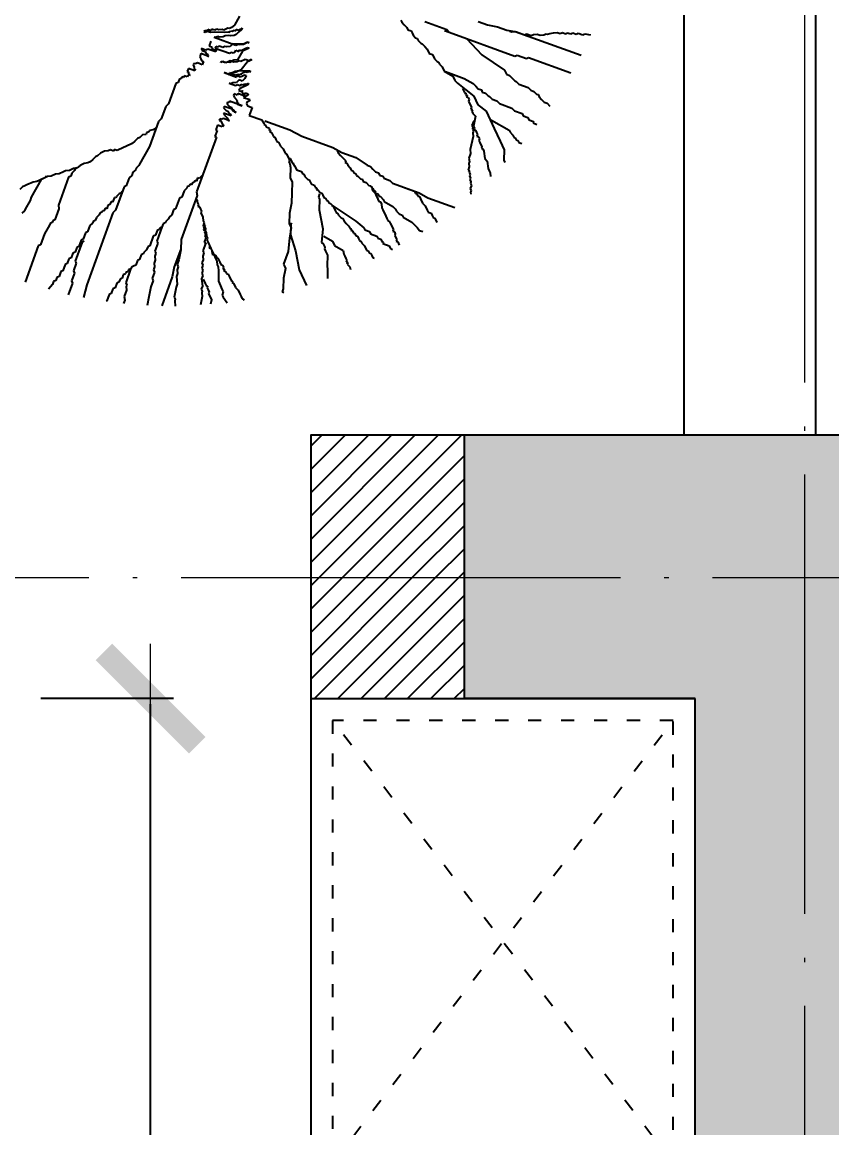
# Model space of a CAD drawing. Header units: inches. Extents: x -50945 to 250244, y -404780 to 18493.
# Drawn here: x 46518 to 47255, y -344897 to -343890 of the extents above; entities that cross this region are included whole.
import ezdxf

# ---------------------------------------------------------------- set-up
doc = ezdxf.new("R2010")
doc.units = ezdxf.units.IN
doc.header["$MEASUREMENT"] = 0
for name, pattern in [('ACAD_ISO03W100', [30, 12, -18]), ('DOTE', [2.42, 2, -0.2, 0.02, -0.2]), ('iGo户型优化31', [0.35, 0.25, -0.1])]:
    doc.linetypes.add(name, pattern=pattern)
for name, color, linetype in [('D-ARCHI', 250, 'Continuous'), ('EVH 立面填充', 8, 'Continuous'), ('IBS-003-建筑窗框', 3, 'Continuous'), ('IBS-182-原建筑非承重墙', 150, 'Continuous'), ('IBS-200-原建筑承重墙柱', 200, 'Continuous'), ('IBS-250-轻质砖隔墙填充', 250, 'Continuous'), ('IBS-63-原建筑窗', 63, 'Continuous'), ('IDS-040-固定高家具', 40, 'Continuous'), ('iGo户型优化', 7, 'Continuous')]:
    doc.layers.add(name, color=color, linetype=linetype)
doc.layers.add('天棚材质标注', color=2, linetype='Continuous', lineweight=5)
doc.styles.add('HBA-DIMT', font='ARCHS.SHX', dxfattribs={"width": 0.8})
doc.dimstyles.new('HBA_40', dxfattribs={"dimscale": 50, "dimtxt": 2.5, "dimasz": 0.1, "dimexe": 2, "dimexo": 2.5, "dimgap": 0.6, "dimtad": 1, "dimdec": 0, "dimrnd": 5, "dimzin": 0, "dimtxsty": 'HBA-DIMT', "dimblk": 'HBA_DIMENSION_TICK', "dimblk1": 'HBA_DIMENSION_TICK', "dimblk2": 'HBA_DIMENSION_TICK', "dimcen": 0.125, "dimclrd": 44, "dimclre": 44, "dimclrt": 2, "dimadec": 0, "dimazin": 0, "dimtfac": 1, "dimtdec": 0, "dimtix": 1, "dimtmove": 1, "dimatfit": 3, "dimldrblk": 'HBA_Leader_Dot', "dimfxl": 0, "dimtvp": 1, "dimtfill": 1, "dimtolj": 1, "dimtzin": 0, "dimarcsym": 0})

# ---------------------------------------------------------------- blocks, each defined once
blk = doc.blocks.new('抖音iGo户型优化-0853')
at = {"layer": 'iGo户型优化', "color": 251, "ltscale": 100}
for p, q in [((-917.6, -204513.9), (-926.2, -204529)), ((-965.1, -204536), (-966.1, -204538.7)), ((-959.8, -204538), (-965.1, -204536)), ((-956.1, -204536.3), (-959.8, -204538)), ((-953.4, -204537.2), (-956.1, -204536.3)), ((-940.8, -204535.8), (-944.4, -204537.5)), ((-937.1, -204534.1), (-940.8, -204535.8)), ((-934.4, -204535.1), (-937.1, -204534.1)), ((-930.8, -204533.3), (-934.4, -204535.1)), ((-926.2, -204529), (-930.8, -204533.3)), ((-923.7, -204538.9), (-922.8, -204536.3)), ((-922.8, -204536.3), (-917.4, -204538.2)), ((-917.4, -204538.2), (-916.4, -204535.5)), ((-916.4, -204535.5), (-913.8, -204536.5)), ((-913.8, -204536.5), (-912.8, -204533.8)), ((-912.8, -204533.8), (-913.8, -204536.5)), ((-641.2, -204520.5), (-639.5, -204524.1)), ((-639.5, -204524.1), (-635.1, -204528.7)), ((-635.1, -204528.7), (-630.7, -204533.4)), ((-630.7, -204533.4), (-629, -204537)), ((-600, -204523), (-562.5, -204536.7)), ((-508.9, -204522.8), (-492.9, -204528.6)), ((-492.9, -204528.6), (-475.8, -204531.8)), ((-475.8, -204531.8), (-459.8, -204537.6)), ((-975.1, -204538.5), (-978.7, -204540.2)), ((-978.7, -204540.2), (-976.1, -204541.1)), ((-976.1, -204541.1), (-972.4, -204539.4)), ((-972.4, -204539.4), (-975.1, -204538.5)), ((-971.4, -204536.8), (-972.4, -204539.4)), ((-972.4, -204539.4), (-967.1, -204541.4)), ((-966.1, -204538.7), (-971.4, -204536.8)), ((-967.1, -204541.4), (-960.7, -204540.7)), ((-961, -204549.7), (-923.5, -204563.3)), ((-958.3, -204550.6), (-961, -204549.7)), ((-960.7, -204540.7), (-942.7, -204541.1)), ((-954.7, -204548.9), (-958.3, -204550.6)), ((-952, -204549.9), (-954.7, -204548.9)), ((-947.1, -204536.5), (-953.4, -204537.2)), ((-945.6, -204549.2), (-952, -204549.9)), ((-944.4, -204537.5), (-947.1, -204536.5)), ((-942, -204547.5), (-945.6, -204549.2)), ((-942.7, -204541.1), (-936.4, -204540.4)), ((-935.7, -204546.7), (-942, -204547.5)), ((-936.4, -204540.4), (-933.7, -204541.4)), ((-933, -204547.7), (-935.7, -204546.7)), ((-933.7, -204541.4), (-932.7, -204538.7)), ((-926.7, -204547), (-933, -204547.7)), ((-932.7, -204538.7), (-930.1, -204539.7)), ((-930.1, -204539.7), (-926.4, -204538)), ((-923, -204545.3), (-926.7, -204547)), ((-926.4, -204538), (-923.7, -204538.9)), ((-918.4, -204540.9), (-923, -204545.3)), ((-913.8, -204536.5), (-918.4, -204540.9)), ((-629, -204537), (-623.6, -204539)), ((-623.6, -204539), (-621.9, -204542.6)), ((-621.9, -204542.6), (-620.2, -204546.3)), ((-620.2, -204546.3), (-615.9, -204550.9)), ((-615.9, -204550.9), (-613.2, -204551.9)), ((-613.2, -204551.9), (-611.5, -204555.5)), ((-566.1, -204538.4), (-528.7, -204552)), ((-562.5, -204536.7), (-558.1, -204541.3)), ((-558.1, -204541.3), (-445.7, -204582.2)), ((-528.7, -204552), (-502.4, -204579.8)), ((-459.8, -204537.6), (-442.7, -204540.8)), ((-454.4, -204539.6), (-451.8, -204540.6)), ((-451.8, -204540.6), (-445.4, -204539.8)), ((-445.4, -204539.8), (-332.1, -204580.6)), ((-442.7, -204540.8), (-429.4, -204545.7)), ((-429.4, -204545.7), (-425.7, -204544)), ((-425.7, -204544), (-417.7, -204546.9)), ((-417.7, -204546.9), (-414, -204545.2)), ((-414, -204545.2), (-407.7, -204544.5)), ((-407.7, -204544.5), (-402.4, -204546.4)), ((-402.4, -204546.4), (-396, -204545.7)), ((-396, -204545.7), (-392.4, -204544)), ((-392.4, -204544), (-389.7, -204544.9)), ((-389.7, -204544.9), (-386, -204543.2)), ((-386, -204543.2), (-379.7, -204542.5)), ((-379.7, -204542.5), (-373.4, -204541.8)), ((-373.4, -204541.8), (-368, -204543.7)), ((-368, -204543.7), (-364.4, -204542)), ((-364.4, -204542), (-359, -204544)), ((-359, -204544), (-355.4, -204542.3)), ((-355.4, -204542.3), (-350, -204544.2)), ((-350, -204544.2), (-346.4, -204542.5)), ((-346.4, -204542.5), (-341, -204544.5)), ((-341, -204544.5), (-337.4, -204542.8)), ((-337.4, -204542.8), (-329.3, -204545.7)), ((-329.3, -204545.7), (-325.7, -204544)), ((-325.7, -204544), (-316.4, -204546)), ((-975.1, -204571.8), (-983.1, -204568.9)), ((-983.1, -204568.9), (-981.4, -204572.6)), ((-981.4, -204572.6), (-976.1, -204574.5)), ((-971.5, -204570.1), (-975.1, -204571.8)), ((-958.1, -204575), (-971.5, -204570.1)), ((-966.6, -204556.7), (-969.5, -204564.8)), ((-969.5, -204564.8), (-964.2, -204566.7)), ((-964.2, -204566.7), (-965.1, -204569.4)), ((-965.1, -204569.4), (-957.1, -204572.3)), ((-957.8, -204566), (-958.8, -204568.7)), ((-958.8, -204568.7), (-934.7, -204577.4)), ((-957.1, -204572.3), (-958.1, -204575)), ((-955.1, -204567), (-957.8, -204566)), ((-951.5, -204565.2), (-955.1, -204567)), ((-946.1, -204567.2), (-951.5, -204565.2)), ((-942.5, -204565.5), (-946.1, -204567.2)), ((-939.8, -204566.5), (-942.5, -204565.5)), ((-933.5, -204565.7), (-939.8, -204566.5)), ((-928.9, -204561.4), (-933.5, -204565.7)), ((-910.8, -204561.8), (-928.9, -204561.4)), ((-924.7, -204575), (-923.8, -204572.3)), ((-923.8, -204572.3), (-918.4, -204574.3)), ((-923.5, -204563.3), (-919.9, -204561.6)), ((-912.1, -204573.5), (-920.6, -204588.6)), ((-919.9, -204561.6), (-917.2, -204562.6)), ((-918.4, -204574.3), (-917.4, -204571.6)), ((-917.4, -204571.6), (-914.7, -204572.6)), ((-917.2, -204562.6), (-910.8, -204561.8)), ((-914.7, -204572.6), (-911.1, -204570.9)), ((-904.8, -204570.1), (-912.1, -204573.5)), ((-911.1, -204570.9), (-907.4, -204569.1)), ((-903.5, -204558.4), (-910.8, -204561.8)), ((-910.8, -204561.8), (-907.2, -204560.1)), ((-907.4, -204569.1), (-903.8, -204567.4)), ((-907.2, -204560.1), (-903.5, -204558.4)), ((-901.1, -204568.4), (-904.8, -204570.1)), ((-903.8, -204567.4), (-901.1, -204568.4)), ((-903.5, -204558.4), (-900.9, -204559.4)), ((-900.9, -204559.4), (-903.5, -204558.4)), ((-611.5, -204555.5), (-607.1, -204560.2)), ((-607.1, -204560.2), (-604.4, -204561.1)), ((-604.4, -204561.1), (-600.1, -204565.8)), ((-600.1, -204565.8), (-595.7, -204570.4)), ((-595.7, -204570.4), (-592.3, -204577.7)), ((-983.4, -204577.9), (-985.3, -204583.3)), ((-985.3, -204583.3), (-983.6, -204586.9)), ((-983.6, -204586.9), (-981.9, -204590.6)), ((-970, -204582.8), (-983.4, -204577.9)), ((-981.9, -204590.6), (-979.3, -204591.5)), ((-979.3, -204591.5), (-981.2, -204596.9)), ((-976.1, -204574.5), (-974.4, -204578.2)), ((-974.4, -204578.2), (-971.7, -204579.1)), ((-971.7, -204579.1), (-972.7, -204581.8)), ((-972.7, -204581.8), (-970, -204582.8)), ((-949.6, -204593.3), (-948.6, -204590.6)), ((-945.9, -204591.6), (-949.6, -204593.3)), ((-948.6, -204590.6), (-943.2, -204592.5)), ((-940.6, -204593.5), (-945.9, -204591.6)), ((-943.2, -204592.5), (-936.9, -204591.8)), ((-936.9, -204591.8), (-940.6, -204593.5)), ((-933.3, -204590.1), (-936.9, -204591.8)), ((-936.9, -204591.8), (-934.2, -204592.8)), ((-934.7, -204577.4), (-931.1, -204575.7)), ((-934.2, -204592.8), (-930.6, -204591.1)), ((-930.6, -204591.1), (-933.3, -204590.1)), ((-931.1, -204575.7), (-928.4, -204576.7)), ((-926.9, -204589.4), (-930.6, -204591.1)), ((-930.6, -204591.1), (-927.9, -204592)), ((-928.4, -204576.7), (-924.7, -204575)), ((-927.9, -204592), (-921.6, -204591.3)), ((-920.6, -204588.6), (-926.9, -204589.4)), ((-921.6, -204591.3), (-917.9, -204589.6)), ((-917.9, -204589.6), (-915.2, -204590.6)), ((-915.2, -204590.6), (-907.9, -204587.2)), ((-903.6, -204591.8), (-914.8, -204605.9)), ((-907.9, -204587.2), (-899.9, -204590.1)), ((-896.3, -204588.4), (-903.6, -204591.8)), ((-899.9, -204590.1), (-898.9, -204587.4)), ((-898.9, -204587.4), (-896.3, -204588.4)), ((-592.3, -204577.7), (-586.9, -204579.6)), ((-586.9, -204579.6), (-583.5, -204586.9)), ((-583.5, -204586.9), (-579.1, -204591.6)), ((-579.1, -204591.6), (-576.5, -204592.5)), ((-576.5, -204592.5), (-574.8, -204596.2)), ((-502.4, -204579.8), (-463.5, -204606.1)), ((-445.7, -204582.2), (-442, -204580.5)), ((-442, -204580.5), (-426, -204586.3)), ((-426, -204586.3), (-422.3, -204584.6)), ((-422.3, -204584.6), (-350.1, -204610.9)), ((-1004.8, -204603.5), (-1006.8, -204608.8)), ((-1006.8, -204608.8), (-1004.1, -204609.8)), ((-1004.1, -204609.8), (-1005.1, -204612.5)), ((-994.1, -204607.4), (-1004.8, -204603.5)), ((-995.6, -204594.7), (-996.5, -204597.4)), ((-996.5, -204597.4), (-994.8, -204601)), ((-994.8, -204601), (-995.8, -204603.7)), ((-995.8, -204603.7), (-993.1, -204604.7)), ((-992.9, -204595.7), (-995.6, -204594.7)), ((-993.1, -204604.7), (-994.1, -204607.4)), ((-989.2, -204594), (-992.9, -204595.7)), ((-981.2, -204596.9), (-989.2, -204594)), ((-935.7, -204613.5), (-943.7, -204610.5)), ((-943.7, -204610.5), (-922.3, -204618.3)), ((-934.7, -204610.8), (-935.7, -204613.5)), ((-932.1, -204611.8), (-935.7, -204613.5)), ((-932.1, -204611.8), (-934.7, -204610.8)), ((-924.7, -204608.4), (-932.1, -204611.8)), ((-928.4, -204610.1), (-932.1, -204611.8)), ((-925.7, -204611), (-928.4, -204610.1)), ((-922.1, -204609.3), (-925.7, -204611)), ((-918.4, -204607.6), (-924.7, -204608.4)), ((-914.8, -204605.9), (-922.1, -204609.3)), ((-900.4, -204608.1), (-918.4, -204607.6)), ((-914, -204612.3), (-910.4, -204610.5)), ((-910.4, -204610.5), (-906.7, -204608.8)), ((-906.7, -204608.8), (-904.1, -204609.8)), ((-904.1, -204609.8), (-900.4, -204608.1)), ((-900.4, -204608.1), (-897.7, -204609.1)), ((-897.7, -204609.1), (-900.4, -204608.1)), ((-574.8, -204596.2), (-570.4, -204600.8)), ((-570.4, -204600.8), (-567, -204608.1)), ((-567, -204608.1), (-551.9, -204616.7)), ((-564.5, -204608.7), (-532.4, -204620.4)), ((-463.5, -204606.1), (-460.1, -204613.4)), ((-1026.2, -204629), (-1038.9, -204663.9)), ((-1022.6, -204627.3), (-1026.2, -204629)), ((-1020.6, -204622), (-1022.6, -204627.3)), ((-1017, -204620.3), (-1020.6, -204622)), ((-1016, -204617.6), (-1017, -204620.3)), ((-1013.3, -204618.6), (-1016, -204617.6)), ((-1012.4, -204615.9), (-1013.3, -204618.6)), ((-1007, -204617.8), (-1012.4, -204615.9)), ((-1006, -204615.2), (-1007, -204617.8)), ((-1003.4, -204616.1), (-1006, -204615.2)), ((-1005.1, -204612.5), (-1002.4, -204613.5)), ((-1002.4, -204613.5), (-1003.4, -204616.1)), ((-935.7, -204613.5), (-933, -204614.4)), ((-932.5, -204629.8), (-935.2, -204628.8)), ((-935.2, -204628.8), (-924.5, -204632.7)), ((-933, -204614.4), (-929.4, -204612.7)), ((-928.9, -204628.1), (-932.5, -204629.8)), ((-929.4, -204612.7), (-924, -204614.7)), ((-922.6, -204627.3), (-928.9, -204628.1)), ((-924.5, -204632.7), (-920.9, -204631)), ((-924, -204614.7), (-920.4, -204613)), ((-917.9, -204623), (-922.6, -204627.3)), ((-922.3, -204618.3), (-921.3, -204615.7)), ((-921.3, -204615.7), (-916, -204617.6)), ((-920.9, -204631), (-915.5, -204633)), ((-920.4, -204613), (-917.7, -204614)), ((-912.6, -204624.9), (-917.9, -204623)), ((-917.7, -204614), (-914, -204612.3)), ((-916, -204617.6), (-912.3, -204615.9)), ((-915.5, -204633), (-914.5, -204630.3)), ((-914.5, -204630.3), (-911.9, -204631.2)), ((-908, -204620.5), (-912.6, -204624.9)), ((-912.3, -204615.9), (-908.7, -204614.2)), ((-911.9, -204631.2), (-908.2, -204629.5)), ((-908.7, -204614.2), (-906, -204615.2)), ((-908.2, -204629.5), (-905.5, -204630.5)), ((-906, -204615.2), (-908, -204620.5)), ((-905.5, -204630.5), (-901.9, -204628.8)), ((-901.9, -204628.8), (-902.9, -204631.5)), ((-551.9, -204616.7), (-548.5, -204624)), ((-548.5, -204624), (-544.1, -204628.6)), ((-544.1, -204628.6), (-530, -204639.8)), ((-532.4, -204620.4), (-517.3, -204629)), ((-517.3, -204629), (-512.9, -204633.6)), ((-460.1, -204613.4), (-454.7, -204615.3)), ((-454.7, -204615.3), (-450.3, -204619.9)), ((-450.3, -204619.9), (-446, -204624.6)), ((-446, -204624.6), (-443.3, -204625.5)), ((-443.3, -204625.5), (-438.9, -204630.2)), ((-438.9, -204630.2), (-422.8, -204636)), ((-926.7, -204647.1), (-927.7, -204649.8)), ((-927.7, -204649.8), (-926, -204653.4)), ((-921.4, -204649), (-926.7, -204647.1)), ((-920.4, -204646.3), (-921.4, -204649)), ((-909.7, -204650.2), (-920.4, -204646.3)), ((-917.5, -204638.3), (-918.4, -204641)), ((-918.4, -204641), (-913.1, -204642.9)), ((-913.8, -204636.6), (-917.5, -204638.3)), ((-906.5, -204633.2), (-913.8, -204636.6)), ((-912.1, -204640.3), (-913.1, -204642.9)), ((-913.1, -204642.9), (-911.4, -204646.6)), ((-913.1, -204642.9), (-911.4, -204646.6)), ((-911.4, -204646.6), (-908.7, -204647.6)), ((-911.4, -204646.6), (-908.7, -204647.6)), ((-908.7, -204647.6), (-909.7, -204650.2)), ((-908.7, -204647.6), (-907.7, -204644.9)), ((-907.7, -204644.9), (-902.4, -204646.8)), ((-903.4, -204649.5), (-907, -204651.2)), ((-902.9, -204631.5), (-906.5, -204633.2)), ((-902.4, -204646.8), (-903.4, -204649.5)), ((-535.5, -204637.5), (-533.8, -204641.1)), ((-533.8, -204641.1), (-532.1, -204644.8)), ((-532.1, -204644.8), (-529.5, -204645.8)), ((-529.5, -204645.8), (-530.4, -204648.4)), ((-530.4, -204648.4), (-527.7, -204649.4)), ((-530, -204639.8), (-515.9, -204651)), ((-527.7, -204649.4), (-528.7, -204652.1)), ((-512.9, -204633.6), (-508.5, -204638.2)), ((-508.5, -204638.2), (-503.2, -204640.2)), ((-503.2, -204640.2), (-501.5, -204643.8)), ((-501.5, -204643.8), (-496.1, -204645.8)), ((-496.1, -204645.8), (-491.7, -204650.4)), ((-422.8, -204636), (-418.5, -204640.6)), ((-418.5, -204640.6), (-413.1, -204642.6)), ((-413.1, -204642.6), (-408.7, -204647.2)), ((-408.7, -204647.2), (-406.1, -204648.2)), ((-406.1, -204648.2), (-404.4, -204651.9)), ((-1043.6, -204668.3), (-1051.3, -204689.7)), ((-1038.9, -204663.9), (-1043.6, -204668.3)), ((-943.5, -204668.3), (-944.5, -204670.9)), ((-930.1, -204673.1), (-943.5, -204668.3)), ((-937.9, -204661.2), (-938.9, -204663.9)), ((-938.9, -204663.9), (-934.5, -204668.5)), ((-935.2, -204662.2), (-937.9, -204661.2)), ((-934.3, -204659.5), (-935.2, -204662.2)), ((-934.5, -204668.5), (-931.8, -204669.5)), ((-912.9, -204667.3), (-934.3, -204659.5)), ((-926, -204653.4), (-921.6, -204658)), ((-921.6, -204658), (-922.6, -204660.7)), ((-922.6, -204660.7), (-919.9, -204661.7)), ((-919.9, -204661.7), (-920.9, -204664.4)), ((-920.9, -204664.4), (-912.9, -204667.3)), ((-907, -204651.2), (-910.7, -204652.9)), ((-910.7, -204652.9), (-899.9, -204656.8)), ((-904.6, -204661.2), (-905.6, -204663.9)), ((-905.6, -204663.9), (-903.8, -204667.5)), ((-900.9, -204659.5), (-904.6, -204661.2)), ((-903.8, -204667.5), (-895.8, -204670.5)), ((-899.9, -204656.8), (-900.9, -204659.5)), ((-528.7, -204652.1), (-526, -204653.1)), ((-526, -204653.1), (-524.3, -204656.7)), ((-524.3, -204656.7), (-525.3, -204659.4)), ((-525.3, -204659.4), (-520.2, -204670.4)), ((-515.9, -204651), (-512.5, -204658.3)), ((-512.5, -204658.3), (-509.1, -204665.6)), ((-509.1, -204665.6), (-495, -204676.8)), ((-491.7, -204650.4), (-489.1, -204651.4)), ((-489.1, -204651.4), (-484.7, -204656)), ((-484.7, -204656), (-476.6, -204658.9)), ((-476.6, -204658.9), (-472.3, -204663.5)), ((-472.3, -204663.5), (-450.9, -204671.3)), ((-404.4, -204651.9), (-400, -204656.5)), ((-400, -204656.5), (-395.6, -204661.1)), ((-395.6, -204661.1), (-390.2, -204663.1)), ((-390.2, -204663.1), (-385.9, -204667.7)), ((-944.7, -204680), (-943, -204683.6)), ((-931.4, -204684.8), (-944.7, -204680)), ((-944.5, -204670.9), (-940.1, -204675.6)), ((-943, -204683.6), (-938.7, -204688.2)), ((-940.1, -204675.6), (-937.4, -204676.5)), ((-937.4, -204676.5), (-935.7, -204680.2)), ((-935.7, -204680.2), (-933.1, -204681.2)), ((-933.1, -204681.2), (-931.4, -204684.8)), ((-931.8, -204669.5), (-930.1, -204673.1)), ((-930.1, -204673.1), (-927.5, -204674.1)), ((-928.4, -204676.8), (-930.1, -204673.1)), ((-923.1, -204678.7), (-928.4, -204676.8)), ((-927.5, -204674.1), (-925.8, -204677.8)), ((-925.8, -204677.8), (-923.1, -204678.7)), ((-895.8, -204670.5), (-900.7, -204683.8)), ((-900.7, -204683.8), (-879.3, -204691.6)), ((-520.2, -204670.4), (-521.2, -204673)), ((-521.2, -204673), (-518.5, -204674)), ((-518.5, -204674), (-519.5, -204676.7)), ((-519.5, -204676.7), (-517.8, -204680.3)), ((-517.8, -204680.3), (-513.4, -204685)), ((-513.4, -204685), (-516.6, -204702)), ((-495, -204676.8), (-481.4, -204706)), ((-450.9, -204671.3), (-446.5, -204676)), ((-446.5, -204676), (-433.1, -204680.8)), ((-433.1, -204680.8), (-431.4, -204684.5)), ((-431.4, -204684.5), (-423.4, -204687.4)), ((-423.4, -204687.4), (-421.7, -204691.1)), ((-1056, -204694.1), (-1071.6, -204736.9)), ((-1060.8, -204704.3), (-1061.8, -204707)), ((-1051.3, -204689.7), (-1056, -204694.1)), ((-955.2, -204700.4), (-958.1, -204708.4)), ((-947.2, -204703.3), (-955.2, -204700.4)), ((-951.3, -204689.7), (-952.3, -204692.4)), ((-952.3, -204692.4), (-949.6, -204693.3)), ((-948.6, -204690.7), (-951.3, -204689.7)), ((-949.6, -204693.3), (-946.2, -204700.6)), ((-945, -204689), (-948.6, -204690.7)), ((-946.2, -204700.6), (-947.2, -204703.3)), ((-946.2, -204700.6), (-943.5, -204701.6)), ((-943.5, -204701.6), (-946.2, -204700.6)), ((-934.3, -204692.9), (-945, -204689)), ((-938.7, -204688.2), (-937, -204691.9)), ((-937, -204691.9), (-934.3, -204692.9)), ((-879.3, -204691.6), (-877.6, -204695.3)), ((-877.6, -204695.3), (-874.9, -204696.3)), ((-874.9, -204696.3), (-875.9, -204698.9)), ((-875.9, -204698.9), (-873.2, -204699.9)), ((-874.1, -204693.2), (-831.3, -204708.8)), ((-873.2, -204699.9), (-871.5, -204703.6)), ((-871.5, -204703.6), (-866.1, -204705.5)), ((-866.1, -204705.5), (-867.1, -204708.2)), ((-516.3, -204693), (-519.3, -204701)), ((-519.3, -204701), (-517.6, -204704.7)), ((-517.6, -204704.7), (-518.5, -204707.4)), ((-516.6, -204702), (-514.9, -204705.7)), ((-514.9, -204705.7), (-515.9, -204708.3)), ((-488.3, -204691.1), (-485.7, -204692)), ((-485.7, -204692), (-455.5, -204709.1)), ((-481.4, -204706), (-471.2, -204727.9)), ((-421.7, -204691.1), (-413.6, -204694)), ((-413.6, -204694), (-414.6, -204696.7)), ((-414.6, -204696.7), (-407.9, -204699.4)), ((-1091.9, -204723.3), (-1096.6, -204727.7)), ((-1088.3, -204721.6), (-1091.9, -204723.3)), ((-1083.7, -204717.3), (-1088.3, -204721.6)), ((-1077.3, -204716.5), (-1083.7, -204717.3)), ((-1076.4, -204713.8), (-1077.3, -204716.5)), ((-1072.7, -204712.1), (-1076.4, -204713.8)), ((-1071.7, -204709.5), (-1072.7, -204712.1)), ((-1065.4, -204708.7), (-1071.7, -204709.5)), ((-1061.8, -204707), (-1065.4, -204708.7)), ((-956.7, -204721.1), (-990.8, -204814.9)), ((-955.5, -204709.4), (-959.4, -204720.1)), ((-959.4, -204720.1), (-956.7, -204721.1)), ((-958.1, -204708.4), (-955.5, -204709.4)), ((-867.1, -204708.2), (-864.4, -204709.2)), ((-864.4, -204709.2), (-865.4, -204711.9)), ((-865.4, -204711.9), (-862.7, -204712.8)), ((-862.7, -204712.8), (-861, -204716.5)), ((-861, -204716.5), (-859.3, -204720.1)), ((-859.3, -204720.1), (-856.7, -204721.1)), ((-856.7, -204721.1), (-855, -204724.8)), ((-855, -204724.8), (-853.3, -204728.4)), ((-831.3, -204708.8), (-810.8, -204719.3)), ((-810.8, -204719.3), (-757.3, -204738.8)), ((-517.1, -204720), (-522.2, -204742.4)), ((-518.5, -204707.4), (-516.8, -204711)), ((-516.8, -204711), (-517.8, -204713.7)), ((-517.8, -204713.7), (-517.1, -204720)), ((-515.9, -204708.3), (-513.2, -204709.3)), ((-513.2, -204709.3), (-511.5, -204713)), ((-511.5, -204713), (-509.8, -204716.6)), ((-509.8, -204716.6), (-510.8, -204719.3)), ((-510.8, -204719.3), (-508.1, -204720.3)), ((-508.1, -204720.3), (-506.4, -204723.9)), ((-506.4, -204723.9), (-507.3, -204726.6)), ((-455.5, -204709.1), (-453.8, -204712.7)), ((-453.8, -204712.7), (-449.4, -204717.4)), ((-449.4, -204717.4), (-447.7, -204721)), ((-447.7, -204721), (-445, -204722)), ((-445, -204722), (-443.3, -204725.6)), ((-443.3, -204725.6), (-440.7, -204726.6)), ((-1142.1, -204744.5), (-1148.4, -204745.3)), ((-1138.4, -204742.8), (-1142.1, -204744.5)), ((-1133.1, -204744.8), (-1138.4, -204742.8)), ((-1132.1, -204742.1), (-1133.1, -204744.8)), ((-1126.8, -204744), (-1132.1, -204742.1)), ((-1115.8, -204738.9), (-1126.8, -204744)), ((-1112.2, -204737.2), (-1115.8, -204738.9)), ((-1101.2, -204732.1), (-1112.2, -204737.2)), ((-1096.6, -204727.7), (-1101.2, -204732.1)), ((-1071.6, -204736.9), (-1088.6, -204767.1)), ((-853.3, -204728.4), (-850.6, -204729.4)), ((-850.6, -204729.4), (-847.2, -204736.7)), ((-847.2, -204736.7), (-842.8, -204741.3)), ((-842.8, -204741.3), (-839.4, -204748.6)), ((-757.3, -204738.8), (-742.2, -204747.3)), ((-750.3, -204744.4), (-748.5, -204748)), ((-522.2, -204742.4), (-521.5, -204748.8)), ((-507.3, -204726.6), (-505.6, -204730.3)), ((-505.6, -204730.3), (-502.2, -204737.6)), ((-502.2, -204737.6), (-503.2, -204740.2)), ((-503.2, -204740.2), (-500.5, -204741.2)), ((-500.5, -204741.2), (-498.8, -204744.9)), ((-471.2, -204727.9), (-467.7, -204735.3)), ((-467.7, -204735.3), (-464.3, -204742.6)), ((-464.3, -204742.6), (-464.8, -204760.6)), ((-440.7, -204726.6), (-439, -204730.3)), ((-439, -204730.3), (-433.6, -204732.2)), ((-1173.3, -204763.5), (-1176.9, -204765.2)), ((-1168.6, -204759.1), (-1173.3, -204763.5)), ((-1164, -204754.8), (-1168.6, -204759.1)), ((-1160.4, -204753.1), (-1164, -204754.8)), ((-1155.7, -204748.7), (-1160.4, -204753.1)), ((-1152.1, -204747), (-1155.7, -204748.7)), ((-1148.4, -204745.3), (-1152.1, -204747)), ((-839.4, -204748.6), (-836.7, -204749.6)), ((-836.7, -204749.6), (-833.3, -204756.9)), ((-833.5, -204756.5), (-831.8, -204760.2)), ((-833.3, -204756.9), (-830.6, -204757.9)), ((-831.8, -204760.2), (-832.8, -204762.9)), ((-832.8, -204762.9), (-831.1, -204766.5)), ((-830.6, -204757.9), (-827.2, -204765.2)), ((-748.5, -204748), (-744.2, -204752.7)), ((-744.2, -204752.7), (-739.8, -204757.3)), ((-742.2, -204747.3), (-718.1, -204756.1)), ((-739.8, -204757.3), (-735.4, -204761.9)), ((-735.4, -204761.9), (-736.4, -204764.6)), ((-718.1, -204756.1), (-698.7, -204769.2)), ((-523.7, -204763.1), (-524.6, -204765.8)), ((-521.5, -204748.8), (-524.4, -204756.8)), ((-524.4, -204756.8), (-523.7, -204763.1)), ((-498.8, -204744.9), (-497.4, -204757.5)), ((-497.4, -204757.5), (-493, -204762.2)), ((-493, -204762.2), (-491.6, -204774.8)), ((-464.8, -204760.6), (-463.1, -204764.2)), ((-1218.8, -204780.3), (-1226.1, -204783.7)), ((-1215.1, -204778.6), (-1218.8, -204780.3)), ((-1208.8, -204777.9), (-1215.1, -204778.6)), ((-1205.1, -204776.2), (-1208.8, -204777.9)), ((-1204.4, -204782.5), (-1206.4, -204787.9)), ((-1201.5, -204774.5), (-1205.1, -204776.2)), ((-1199.8, -204778.1), (-1204.4, -204782.5)), ((-1195.2, -204773.7), (-1201.5, -204774.5)), ((-1198.8, -204775.5), (-1199.8, -204778.1)), ((-1195.2, -204773.7), (-1198.8, -204775.5)), ((-1190.5, -204769.4), (-1195.2, -204773.7)), ((-1183.2, -204766), (-1190.5, -204769.4)), ((-1176.9, -204765.2), (-1183.2, -204766)), ((-1099.8, -204781.3), (-1101.8, -204786.6)), ((-1095.2, -204776.9), (-1099.8, -204781.3)), ((-1094.2, -204774.2), (-1095.2, -204776.9)), ((-1089.6, -204769.8), (-1094.2, -204774.2)), ((-1088.6, -204767.1), (-1089.6, -204769.8)), ((-831.1, -204766.5), (-830.3, -204772.9)), ((-830.3, -204772.9), (-830.8, -204790.9)), ((-827.2, -204765.2), (-824.6, -204766.2)), ((-824.6, -204766.2), (-825.5, -204768.8)), ((-825.5, -204768.8), (-822.9, -204769.8)), ((-822.9, -204769.8), (-819.5, -204777.1)), ((-819.5, -204777.1), (-811.4, -204780)), ((-811.4, -204780), (-809.7, -204783.7)), ((-736.4, -204764.6), (-733.7, -204765.6)), ((-733.7, -204765.6), (-732, -204769.2)), ((-732, -204769.2), (-727.6, -204773.8)), ((-727.6, -204773.8), (-725.9, -204777.5)), ((-725.9, -204777.5), (-723.3, -204778.5)), ((-723.3, -204778.5), (-721.6, -204782.1)), ((-721.6, -204782.1), (-718.9, -204783.1)), ((-698.7, -204769.2), (-693.3, -204771.2)), ((-693.3, -204771.2), (-688.9, -204775.8)), ((-688.9, -204775.8), (-684.6, -204780.4)), ((-684.6, -204780.4), (-679.2, -204782.4)), ((-679.2, -204782.4), (-677.5, -204786)), ((-523.9, -204772.1), (-525.9, -204777.5)), ((-525.9, -204777.5), (-523.2, -204778.5)), ((-524.6, -204765.8), (-523.9, -204772.1)), ((-523.2, -204778.5), (-524.2, -204781.2)), ((-524.2, -204781.2), (-522.5, -204784.8)), ((-491.6, -204774.8), (-489.9, -204778.5)), ((-489.9, -204778.5), (-488.2, -204782.1)), ((-488.2, -204782.1), (-487.4, -204788.5)), ((-1270.6, -204797.9), (-1281.6, -204803)), ((-1257, -204793.7), (-1274, -204823.9)), ((-1264.3, -204797.1), (-1270.6, -204797.9)), ((-1260.6, -204795.4), (-1264.3, -204797.1)), ((-1253.3, -204792), (-1260.6, -204795.4)), ((-1249.7, -204790.3), (-1257, -204793.7)), ((-1246, -204788.6), (-1253.3, -204792)), ((-1248.7, -204787.6), (-1249.7, -204790.3)), ((-1239.7, -204787.9), (-1246, -204788.6)), ((-1232.4, -204784.5), (-1239.7, -204787.9)), ((-1226.1, -204783.7), (-1232.4, -204784.5)), ((-1210, -204789.6), (-1227.6, -204837.8)), ((-1206.4, -204787.9), (-1210, -204789.6)), ((-1106.4, -204791), (-1111.3, -204804.4)), ((-1101.8, -204786.6), (-1106.4, -204791)), ((-1002.2, -204801.5), (-1003.2, -204804.2)), ((-999.5, -204802.5), (-1002.2, -204801.5)), ((-998.5, -204799.8), (-999.5, -204802.5)), ((-994.9, -204798.1), (-998.5, -204799.8)), ((-993.9, -204795.4), (-994.9, -204798.1)), ((-991.2, -204796.4), (-993.9, -204795.4)), ((-989.3, -204791), (-991.2, -204796.4)), ((-986.6, -204792), (-989.3, -204791)), ((-982, -204787.6), (-986.6, -204792)), ((-830.8, -204790.9), (-827.4, -204798.2)), ((-827.4, -204798.2), (-827.9, -204816.2)), ((-809.7, -204783.7), (-807, -204784.7)), ((-807, -204784.7), (-805.3, -204788.3)), ((-805.3, -204788.3), (-801, -204793)), ((-801, -204793), (-798.3, -204793.9)), ((-798.3, -204793.9), (-794.9, -204801.2)), ((-794.9, -204801.2), (-789.5, -204803.2)), ((-718.9, -204783.1), (-717.2, -204786.8)), ((-717.2, -204786.8), (-714.5, -204787.7)), ((-714.5, -204787.7), (-710.1, -204792.4)), ((-710.1, -204792.4), (-707.4, -204793.3)), ((-707.4, -204793.3), (-705.7, -204797)), ((-705.7, -204797), (-700.4, -204798.9)), ((-700.4, -204798.9), (-696, -204803.6)), ((-677.5, -204786), (-672.1, -204788)), ((-672.1, -204788), (-670.4, -204791.6)), ((-670.4, -204791.6), (-659.7, -204795.5)), ((-659.7, -204795.5), (-655.4, -204800.1)), ((-655.4, -204800.1), (-609.9, -204816.7)), ((-522.5, -204784.8), (-523.4, -204787.5)), ((-523.4, -204787.5), (-521.7, -204791.1)), ((-521.7, -204791.1), (-522.7, -204793.8)), ((-522.7, -204793.8), (-521, -204797.5)), ((-521, -204797.5), (-522, -204800.2)), ((-522, -204800.2), (-520.3, -204803.8)), ((-1288.9, -204806.4), (-1293.5, -204810.8)), ((-1285.2, -204804.7), (-1288.9, -204806.4)), ((-1281.6, -204803), (-1285.2, -204804.7)), ((-1114.9, -204806.1), (-1129.6, -204846.3)), ((-1123.4, -204818.1), (-1128, -204822.5)), ((-1119.7, -204816.4), (-1123.4, -204818.1)), ((-1118.8, -204813.7), (-1119.7, -204816.4)), ((-1111.3, -204804.4), (-1114.9, -204806.1)), ((-1012.4, -204813), (-1016.3, -204823.7)), ((-1007.8, -204808.6), (-1012.4, -204813)), ((-1006.8, -204805.9), (-1007.8, -204808.6)), ((-1003.2, -204804.2), (-1006.8, -204805.9)), ((-990.8, -204814.9), (-990.1, -204821.2)), ((-827.9, -204816.2), (-828.4, -204834.2)), ((-789.5, -204803.2), (-787.8, -204806.8)), ((-787.8, -204806.8), (-785.2, -204807.8)), ((-785.2, -204807.8), (-786.1, -204810.5)), ((-786.1, -204810.5), (-783.5, -204811.5)), ((-783.5, -204811.5), (-779.1, -204816.1)), ((-780.2, -204818.4), (-782.2, -204823.8)), ((-779.1, -204816.1), (-776.4, -204817.1)), ((-776.4, -204817.1), (-774.7, -204820.7)), ((-696, -204803.6), (-693.3, -204804.5)), ((-693.3, -204804.5), (-689, -204809.2)), ((-690.7, -204805.5), (-689.9, -204811.8)), ((-689.9, -204811.8), (-685.6, -204816.5)), ((-689, -204809.2), (-687.3, -204812.8)), ((-687.3, -204812.8), (-684.6, -204813.8)), ((-684.6, -204813.8), (-685.6, -204816.5)), ((-685.6, -204816.5), (-680.2, -204818.4)), ((-685.6, -204816.5), (-683.8, -204820.1)), ((-683.8, -204820.1), (-680.4, -204827.4)), ((-680.2, -204818.4), (-678.5, -204822.1)), ((-633.9, -204807.9), (-617.9, -204813.8)), ((-617.9, -204813.8), (-616.2, -204817.4)), ((-616.2, -204817.4), (-613.5, -204818.4)), ((-613.5, -204818.4), (-611.8, -204822.1)), ((-609.9, -204816.7), (-594.8, -204825.2)), ((-520.3, -204803.8), (-522.2, -204809.2)), ((-522.2, -204809.2), (-520.5, -204812.8)), ((-520.5, -204812.8), (-521.5, -204815.5)), ((-521.5, -204815.5), (-521.1, -204818.7)), ((-1276, -204829.3), (-1284.5, -204844.4)), ((-1274, -204823.9), (-1276, -204829.3)), ((-1227.6, -204837.8), (-1226.8, -204844.1)), ((-1142.9, -204838.3), (-1144.8, -204843.6)), ((-1139.2, -204836.6), (-1142.9, -204838.3)), ((-1137.3, -204831.2), (-1139.2, -204836.6)), ((-1134.6, -204832.2), (-1137.3, -204831.2)), ((-1131.7, -204824.2), (-1134.6, -204832.2)), ((-1129, -204825.1), (-1131.7, -204824.2)), ((-1128, -204822.5), (-1129, -204825.1)), ((-1020, -204825.4), (-1026.8, -204844.1)), ((-1016.3, -204823.7), (-1020, -204825.4)), ((-990.1, -204821.2), (-1017.4, -204896.2)), ((-992.9, -204826.1), (-990.3, -204827.1)), ((-990.3, -204827.1), (-989.5, -204833.4)), ((-989.5, -204833.4), (-987.8, -204837.1)), ((-987.8, -204837.1), (-988.8, -204839.8)), ((-828.4, -204834.2), (-831.6, -204851.3)), ((-782.2, -204823.8), (-780.5, -204827.4)), ((-780.5, -204827.4), (-781, -204845.4)), ((-774.7, -204820.7), (-773, -204824.4)), ((-773, -204824.4), (-770.3, -204825.3)), ((-770.3, -204825.3), (-768.6, -204829)), ((-768.6, -204829), (-765.9, -204830)), ((-765.9, -204830), (-764.2, -204833.6)), ((-764.2, -204833.6), (-761.6, -204834.6)), ((-761.6, -204834.6), (-757.2, -204839.2)), ((-760, -204837.9), (-757.4, -204838.9)), ((-757.4, -204838.9), (-718.4, -204865.2)), ((-757.2, -204839.2), (-753.8, -204846.5)), ((-680.4, -204827.4), (-678.7, -204831.1)), ((-678.7, -204831.1), (-676.1, -204832)), ((-678.5, -204822.1), (-675.8, -204823)), ((-676.1, -204832), (-674.4, -204835.7)), ((-675.8, -204823), (-671.4, -204827.7)), ((-674.4, -204835.7), (-673.6, -204842)), ((-671.4, -204827.7), (-669.7, -204831.3)), ((-669.7, -204831.3), (-654.7, -204839.8)), ((-611.8, -204822.1), (-609.1, -204823)), ((-609.1, -204823), (-607.4, -204826.7)), ((-607.4, -204826.7), (-604, -204834)), ((-604, -204834), (-599.6, -204838.6)), ((-599.6, -204838.6), (-596.2, -204845.9)), ((-594.8, -204825.2), (-548.7, -204841.7)), ((-1285.5, -204847), (-1290.1, -204851.4)), ((-1284.5, -204844.4), (-1285.5, -204847)), ((-1226.8, -204844.1), (-1233.7, -204862.9)), ((-1134.2, -204850.7), (-1179, -204973.9)), ((-1157.7, -204854.1), (-1162.4, -204858.5)), ((-1156.8, -204851.4), (-1157.7, -204854.1)), ((-1153.1, -204849.7), (-1156.8, -204851.4)), ((-1152.1, -204847.1), (-1153.1, -204849.7)), ((-1149.5, -204848), (-1152.1, -204847.1)), ((-1147.5, -204842.7), (-1149.5, -204848)), ((-1144.8, -204843.6), (-1147.5, -204842.7)), ((-1129.6, -204846.3), (-1134.2, -204850.7)), ((-1038, -204858.3), (-1039, -204860.9)), ((-1033.4, -204853.9), (-1038, -204858.3)), ((-1030.4, -204845.8), (-1033.4, -204853.9)), ((-1026.8, -204844.1), (-1030.4, -204845.8)), ((-988.8, -204839.8), (-986.1, -204840.7)), ((-986.1, -204840.7), (-984.4, -204844.4)), ((-984.4, -204844.4), (-982.7, -204848)), ((-982.7, -204848), (-983.7, -204850.7)), ((-983.7, -204850.7), (-980.3, -204858)), ((-980.3, -204858), (-979.6, -204864.3)), ((-831.6, -204851.3), (-832.1, -204869.3)), ((-781, -204845.4), (-774.7, -204878.1)), ((-753.8, -204846.5), (-752.1, -204850.2)), ((-752.1, -204850.2), (-749.4, -204851.2)), ((-749.4, -204851.2), (-747.7, -204854.8)), ((-747.7, -204854.8), (-743.3, -204859.4)), ((-673.6, -204842), (-671.9, -204845.7)), ((-671.9, -204845.7), (-666.8, -204856.6)), ((-666.8, -204856.6), (-665.1, -204860.3)), ((-654.7, -204839.8), (-650.3, -204844.5)), ((-650.3, -204844.5), (-648.6, -204848.1)), ((-648.6, -204848.1), (-644.2, -204852.7)), ((-644.2, -204852.7), (-638.8, -204854.7)), ((-638.8, -204854.7), (-637.1, -204858.4)), ((-637.1, -204858.4), (-622.1, -204866.9)), ((-596.2, -204845.9), (-594.5, -204849.6)), ((-594.5, -204849.6), (-589.2, -204851.5)), ((-589.2, -204851.5), (-587.5, -204855.2)), ((-587.5, -204855.2), (-585.8, -204858.8)), ((-1242.9, -204871.6), (-1251.4, -204886.7)), ((-1241.9, -204869), (-1242.9, -204871.6)), ((-1238.3, -204867.3), (-1241.9, -204869)), ((-1237.3, -204864.6), (-1238.3, -204867.3)), ((-1233.7, -204862.9), (-1237.3, -204864.6)), ((-1173.6, -204872.6), (-1177.5, -204883.3)), ((-1168.9, -204868.2), (-1173.6, -204872.6)), ((-1168, -204865.6), (-1168.9, -204868.2)), ((-1164.3, -204863.9), (-1168, -204865.6)), ((-1162.4, -204858.5), (-1164.3, -204863.9)), ((-1050.2, -204875.1), (-1058.9, -204899.2)), ((-1053.8, -204876.8), (-1054.8, -204879.4)), ((-1050.2, -204875.1), (-1053.8, -204876.8)), ((-1048.2, -204869.7), (-1050.2, -204875.1)), ((-1044.6, -204868), (-1048.2, -204869.7)), ((-1043.6, -204865.3), (-1044.6, -204868)), ((-1039, -204860.9), (-1043.6, -204865.3)), ((-978.9, -204870.7), (-979.8, -204873.4)), ((-979.8, -204873.4), (-978.1, -204877)), ((-979.6, -204864.3), (-977.9, -204868)), ((-978.1, -204877), (-979.1, -204879.7)), ((-977.9, -204868), (-978.9, -204870.7)), ((-978.9, -204870.7), (-976.2, -204871.7)), ((-976.2, -204871.7), (-977.2, -204874.3)), ((-977.2, -204874.3), (-975.5, -204878)), ((-832.1, -204869.3), (-828.7, -204876.6)), ((-828.7, -204876.6), (-831.9, -204893.7)), ((-829.4, -204870.3), (-829.9, -204888.3)), ((-828.4, -204867.6), (-829.4, -204870.3)), ((-743.3, -204859.4), (-740.6, -204860.4)), ((-740.6, -204860.4), (-738.9, -204864.1)), ((-738.9, -204864.1), (-734.6, -204868.7)), ((-734.6, -204868.7), (-730.2, -204873.3)), ((-730.2, -204873.3), (-728.5, -204877)), ((-728.5, -204877), (-725.8, -204877.9)), ((-718.4, -204865.2), (-704.3, -204876.4)), ((-704.3, -204876.4), (-702.6, -204880)), ((-665.1, -204860.3), (-663.4, -204864)), ((-663.4, -204864), (-660.8, -204864.9)), ((-660.8, -204864.9), (-659.1, -204868.6)), ((-659.1, -204868.6), (-653.9, -204879.5)), ((-622.1, -204866.9), (-617.7, -204871.5)), ((-617.7, -204871.5), (-613.3, -204876.1)), ((-613.3, -204876.1), (-608.9, -204880.8)), ((-585.8, -204858.8), (-583.1, -204859.8)), ((-583.1, -204859.8), (-579.7, -204867.1)), ((-1251.4, -204886.7), (-1258.3, -204905.5)), ((-1185, -204895.8), (-1188.7, -204897.5)), ((-1181.1, -204885), (-1185, -204895.8)), ((-1177.5, -204883.3), (-1181.1, -204885)), ((-1065, -204890.9), (-1070.9, -204907)), ((-1061.4, -204889.2), (-1065, -204890.9)), ((-1058.4, -204881.1), (-1061.4, -204889.2)), ((-1054.8, -204879.4), (-1058.4, -204881.1)), ((-1017.4, -204896.2), (-1017.9, -204914.2)), ((-979.1, -204879.7), (-976.4, -204880.7)), ((-975, -204893.3), (-977.9, -204901.4)), ((-976.4, -204880.7), (-977.4, -204883.3)), ((-977.4, -204883.3), (-975.7, -204887)), ((-975.7, -204887), (-976.7, -204889.7)), ((-976.7, -204889.7), (-975, -204893.3)), ((-975.5, -204878), (-976.4, -204880.7)), ((-976.4, -204880.7), (-974.7, -204884.3)), ((-974.7, -204884.3), (-974, -204890.7)), ((-974, -204890.7), (-972.3, -204894.3)), ((-972.3, -204894.3), (-973.3, -204897)), ((-831.9, -204893.7), (-834.3, -204917)), ((-829.9, -204888.3), (-821.7, -204915.6)), ((-774.7, -204878.1), (-777.1, -204901.4)), ((-773.2, -204890.7), (-758.1, -204899.3)), ((-725.8, -204877.9), (-726.8, -204880.6)), ((-726.8, -204880.6), (-724.1, -204881.6)), ((-724.1, -204881.6), (-722.4, -204885.3)), ((-722.4, -204885.3), (-719.7, -204886.2)), ((-719.7, -204886.2), (-718, -204889.9)), ((-718, -204889.9), (-715.4, -204890.9)), ((-715.4, -204890.9), (-713.6, -204894.5)), ((-713.6, -204894.5), (-711.9, -204898.2)), ((-702.6, -204880), (-694.6, -204882.9)), ((-694.6, -204882.9), (-692.9, -204886.6)), ((-692.9, -204886.6), (-682.2, -204890.5)), ((-682.2, -204890.5), (-680.5, -204894.1)), ((-680.5, -204894.1), (-675.1, -204896.1)), ((-675.1, -204896.1), (-673.4, -204899.7)), ((-653.9, -204879.5), (-654.9, -204882.2)), ((-654.9, -204882.2), (-652.2, -204883.2)), ((-652.2, -204883.2), (-650.5, -204886.8)), ((-650.5, -204886.8), (-651.5, -204889.5)), ((-651.5, -204889.5), (-648.1, -204896.8)), ((-608.9, -204880.8), (-603.6, -204882.7)), ((-1261.9, -204907.2), (-1284.6, -204969.7)), ((-1258.3, -204905.5), (-1261.9, -204907.2)), ((-1196.2, -204909.9), (-1199.1, -204917.9)), ((-1187, -204901.1), (-1198.7, -204933.3)), ((-1192.6, -204908.2), (-1196.2, -204909.9)), ((-1188.7, -204897.5), (-1192.6, -204908.2)), ((-1183.3, -204899.4), (-1187, -204901.1)), ((-1076.5, -204914), (-1081.1, -204918.4)), ((-1074.5, -204908.7), (-1076.5, -204914)), ((-1070.9, -204907), (-1074.5, -204908.7)), ((-1057.2, -204902.8), (-1062.1, -204916.2)), ((-1058.9, -204899.2), (-1057.2, -204902.8)), ((-1018, -204912.8), (-1029.5, -204943.2)), ((-1017.9, -204914.2), (-1021.1, -204931.3)), ((-975.2, -204902.3), (-980.1, -204915.7)), ((-977.9, -204901.4), (-975.2, -204902.3)), ((-973.3, -204897), (-971.6, -204900.6)), ((-971.6, -204900.6), (-966.5, -204911.6)), ((-969.9, -204904.3), (-968.2, -204907.9)), ((-968.2, -204907.9), (-969.1, -204910.6)), ((-969.1, -204910.6), (-966.5, -204911.6)), ((-966.5, -204911.6), (-964.8, -204915.2)), ((-966.5, -204911.6), (-964.8, -204915.2)), ((-964.8, -204915.2), (-964, -204921.6)), ((-964.8, -204915.2), (-961.4, -204922.6)), ((-777.1, -204901.4), (-774.4, -204902.4)), ((-774.4, -204902.4), (-772.7, -204906.1)), ((-772.7, -204906.1), (-771, -204909.7)), ((-771, -204909.7), (-772, -204912.4)), ((-772, -204912.4), (-770.3, -204916.1)), ((-758.1, -204899.3), (-754.7, -204906.6)), ((-754.7, -204906.6), (-739.6, -204915.1)), ((-739.6, -204915.1), (-738.9, -204921.4)), ((-711.9, -204898.2), (-709.3, -204899.1)), ((-709.3, -204899.1), (-707.6, -204902.8)), ((-707.6, -204902.8), (-703.2, -204907.4)), ((-703.2, -204907.4), (-699.8, -204914.7)), ((-699.8, -204914.7), (-697.1, -204915.7)), ((-673.4, -204899.7), (-670.8, -204900.7)), ((-670.8, -204900.7), (-671.7, -204903.4)), ((-671.7, -204903.4), (-661, -204907.3)), ((-661, -204907.3), (-659.3, -204911)), ((-659.3, -204911), (-655.4, -204913.3)), ((-648.1, -204896.8), (-649.1, -204899.5)), ((-649.1, -204899.5), (-646.4, -204900.5)), ((-646.4, -204900.5), (-643.9, -204906)), ((-1209.4, -204929.4), (-1212.3, -204937.4)), ((-1205.7, -204927.7), (-1209.4, -204929.4)), ((-1202.8, -204919.6), (-1205.7, -204927.7)), ((-1199.1, -204917.9), (-1202.8, -204919.6)), ((-1198.7, -204933.3), (-1197, -204936.9)), ((-1092.3, -204932.5), (-1095.2, -204940.6)), ((-1088.7, -204930.8), (-1092.3, -204932.5)), ((-1085.7, -204922.8), (-1088.7, -204930.8)), ((-1082.1, -204921.1), (-1085.7, -204922.8)), ((-1081.1, -204918.4), (-1082.1, -204921.1)), ((-1061.6, -204931.6), (-1063.6, -204936.9)), ((-1060.4, -204919.9), (-1062.4, -204925.2)), ((-1062.4, -204925.2), (-1061.6, -204931.6)), ((-1062.1, -204916.2), (-1060.4, -204919.9)), ((-1021.1, -204931.3), (-1024, -204939.3)), ((-979.6, -204931.1), (-981.6, -204936.4)), ((-978.4, -204919.4), (-980.3, -204924.7)), ((-980.3, -204924.7), (-979.6, -204931.1)), ((-980.1, -204915.7), (-978.4, -204919.4)), ((-964, -204921.6), (-961.4, -204922.6)), ((-961.4, -204922.6), (-959.7, -204926.2)), ((-961.4, -204922.6), (-958.7, -204923.5)), ((-959.7, -204926.2), (-958, -204929.9)), ((-958.7, -204923.5), (-957, -204927.2)), ((-958, -204929.9), (-956.3, -204933.5)), ((-957, -204927.2), (-954.3, -204928.2)), ((-956.3, -204933.5), (-955.5, -204939.8)), ((-954.3, -204928.2), (-952.6, -204931.8)), ((-952.6, -204931.8), (-950.9, -204935.5)), ((-834.3, -204917), (-842.1, -204938.5)), ((-821.7, -204915.6), (-815.3, -204948.2)), ((-770.3, -204916.1), (-766.9, -204923.4)), ((-766.9, -204923.4), (-767.4, -204941.4)), ((-738.9, -204921.4), (-737.2, -204925.1)), ((-737.2, -204925.1), (-735.5, -204928.7)), ((-735.5, -204928.7), (-733.8, -204932.4)), ((-733.8, -204932.4), (-734.8, -204935.1)), ((-697.1, -204915.7), (-695.4, -204919.3)), ((-695.4, -204919.3), (-692.7, -204920.3)), ((-692.7, -204920.3), (-691, -204924)), ((-691, -204924), (-689.3, -204927.6)), ((-689.3, -204927.6), (-686.7, -204928.6)), ((-1223.5, -204951.5), (-1226.4, -204959.6)), ((-1219.8, -204949.8), (-1223.5, -204951.5)), ((-1215.9, -204939.1), (-1219.8, -204949.8)), ((-1212.3, -204937.4), (-1215.9, -204939.1)), ((-1197, -204936.9), (-1201.8, -204950.3)), ((-1201.8, -204950.3), (-1200.1, -204954)), ((-1111.8, -204952.7), (-1112.8, -204955.4)), ((-1104.3, -204947.5), (-1112.3, -204970.8)), ((-1108.1, -204951), (-1111.8, -204952.7)), ((-1107.2, -204948.4), (-1108.1, -204951)), ((-1103.5, -204946.7), (-1107.2, -204948.4)), ((-1102.5, -204944), (-1103.5, -204946.7)), ((-1098.9, -204942.3), (-1102.5, -204944)), ((-1095.2, -204940.6), (-1098.9, -204942.3)), ((-1063.1, -204952.3), (-1067, -204963)), ((-1062.9, -204943.2), (-1064.8, -204948.6)), ((-1064.8, -204948.6), (-1063.1, -204952.3)), ((-1063.6, -204936.9), (-1062.9, -204943.2)), ((-1029.5, -204943.2), (-1032.7, -204960.3)), ((-1022.3, -204943), (-1024.2, -204948.3)), ((-1024.2, -204948.3), (-1023.5, -204954.6)), ((-1024, -204939.3), (-1022.3, -204943)), ((-980.1, -204949.1), (-982.1, -204954.5)), ((-979.9, -204940.1), (-981.8, -204945.4)), ((-981.8, -204945.4), (-980.1, -204949.1)), ((-981.6, -204936.4), (-979.9, -204940.1)), ((-955.5, -204939.8), (-953.8, -204943.5)), ((-953.8, -204943.5), (-953.1, -204949.8)), ((-953.1, -204949.8), (-953.6, -204967.8)), ((-950.9, -204935.5), (-949.2, -204939.1)), ((-949.2, -204939.1), (-946.5, -204940.1)), ((-946.5, -204940.1), (-944.8, -204943.7)), ((-944.8, -204943.7), (-945.8, -204946.4)), ((-945.8, -204946.4), (-943.1, -204947.4)), ((-943.1, -204947.4), (-944.1, -204950.1)), ((-944.1, -204950.1), (-941.4, -204951)), ((-941.4, -204951), (-939.7, -204954.7)), ((-842.1, -204938.5), (-840.4, -204942.1)), ((-838.7, -204945.8), (-841.9, -204962.8)), ((-840.4, -204942.1), (-838.7, -204945.8)), ((-815.3, -204948.2), (-802.7, -204975)), ((-767.4, -204941.4), (-766.7, -204947.7)), ((-766.7, -204947.7), (-766.8, -204963)), ((-734.8, -204935.1), (-732.1, -204936)), ((-732.1, -204936), (-733.1, -204938.7)), ((-733.1, -204938.7), (-728.7, -204943.3)), ((-728.7, -204943.3), (-727.3, -204947.6)), ((-1235.7, -204968.3), (-1237.6, -204973.7)), ((-1232, -204966.6), (-1235.7, -204968.3)), ((-1230.1, -204961.3), (-1232, -204966.6)), ((-1226.4, -204959.6), (-1230.1, -204961.3)), ((-1203.3, -204971), (-1210.7, -204991.3)), ((-1200.1, -204954), (-1205, -204967.4)), ((-1205, -204967.4), (-1203.3, -204971)), ((-1127.6, -204971.3), (-1130.5, -204979.3)), ((-1124, -204969.5), (-1127.6, -204971.3)), ((-1122, -204964.2), (-1124, -204969.5)), ((-1118.4, -204962.5), (-1122, -204964.2)), ((-1116.4, -204957.1), (-1118.4, -204962.5)), ((-1112.8, -204955.4), (-1116.4, -204957.1)), ((-1112.3, -204970.8), (-1110.6, -204974.4)), ((-1065.3, -204966.6), (-1069.2, -204977.3)), ((-1067, -204963), (-1065.3, -204966.6)), ((-1032.7, -204960.3), (-1050.4, -205010.1)), ((-1023.5, -204954.6), (-1025.5, -204960)), ((-1025.5, -204960), (-1024, -204972.7)), ((-980.4, -204958.1), (-982.3, -204963.5)), ((-982.3, -204963.5), (-980.9, -204976.1)), ((-982.1, -204954.5), (-980.4, -204958.1)), ((-979.6, -204964.4), (-976.2, -204971.7)), ((-976.2, -204971.7), (-974.5, -204975.4)), ((-953.6, -204967.8), (-951.9, -204971.5)), ((-951.9, -204971.5), (-946.8, -204982.5)), ((-939.7, -204954.7), (-937, -204955.7)), ((-937, -204955.7), (-935.3, -204959.3)), ((-935.3, -204959.3), (-931.9, -204966.6)), ((-931.9, -204966.6), (-929.3, -204967.6)), ((-929.3, -204967.6), (-930.2, -204970.3)), ((-930.2, -204970.3), (-927.6, -204971.3)), ((-927.6, -204971.3), (-924.2, -204978.6)), ((-841.9, -204962.8), (-842.4, -204980.8)), ((-1237.6, -204973.7), (-1244.7, -204981.6)), ((-1179, -204973.9), (-1184.3, -204995.6)), ((-1140.8, -204990.7), (-1144.7, -205001.4)), ((-1137.1, -204989), (-1140.8, -204990.7)), ((-1134.2, -204981), (-1137.1, -204989)), ((-1130.5, -204979.3), (-1134.2, -204981)), ((-1110.8, -204983.4), (-1114.7, -204994.1)), ((-1110.6, -204974.4), (-1111.6, -204977.1)), ((-1111.6, -204977.1), (-1110.8, -204983.4)), ((-1069.2, -204977.3), (-1072.4, -204994.4)), ((-1026, -204978), (-1029.1, -204995.1)), ((-1024, -204972.7), (-1026, -204978)), ((-980.9, -204976.1), (-982.8, -204981.5)), ((-982.8, -204981.5), (-981.1, -204985.1)), ((-981.1, -204985.1), (-982.1, -204987.8)), ((-982.1, -204987.8), (-981.4, -204994.1)), ((-974.5, -204975.4), (-971.9, -204976.4)), ((-971.9, -204976.4), (-972.8, -204979.1)), ((-972.8, -204979.1), (-971.1, -204982.7)), ((-971.1, -204982.7), (-969.4, -204986.4)), ((-969.4, -204986.4), (-970.4, -204989)), ((-970.4, -204989), (-965.3, -205000)), ((-945.1, -204986.1), (-947, -204991.5)), ((-946.8, -204982.5), (-945.1, -204986.1)), ((-924.2, -204978.6), (-919.8, -204983.2)), ((-919.8, -204983.2), (-916.4, -204990.5)), ((-916.4, -204990.5), (-914.7, -204994.2)), ((-842.4, -204980.8), (-844.3, -204986.2)), ((-844.3, -204986.2), (-841.7, -204987.2)), ((-1144.7, -205001.4), (-1145.6, -205002.8)), ((-1114, -205000.5), (-1116, -205005.8)), ((-1114.7, -204994.1), (-1114, -205000.5)), ((-1072.4, -204994.4), (-1075.6, -205009.3)), ((-1029.1, -204995.1), (-1027.4, -204998.7)), ((-1027.4, -204998.7), (-1028.4, -205001.4)), ((-1028.4, -205001.4), (-1027.5, -205010.8)), ((-981.4, -204994.1), (-984.2, -205008.3)), ((-965.3, -205000), (-966.8, -205007.4)), ((-947, -204991.5), (-945.3, -204995.1)), ((-945.3, -204995.1), (-938.6, -205005.1)), ((-914.7, -204994.2), (-913, -204997.8)), ((-913, -204997.8), (-910.3, -204998.8)), ((-910.3, -204998.8), (-909.4, -205000.6))]:
    blk.add_line(p, q, dxfattribs=at)
blk = doc.blocks.new('HBA_DIMENSION_TICK')
at = {"color": 0, "linetype": 'ByBlock'}
for p, q in [((-10, 0), (0, 0)), ((0, 0), (10, 0))]:
    blk.add_line(p, q, dxfattribs=at)
at = {"color": 50, "linetype": 'ByBlock'}
blk.add_solid([(-10, -7), (-7, -10), (7, 10), (10, 7)], dxfattribs=at)
blk = doc.blocks.new('*D454')
at = {"layer": 'Defpoints', "color": 0, "transparency": 16777216}
for p in [(46634.7, -344506.3), (46780.5, -344506.3), (46780.5, -347486.3)]:
    blk.add_point(p, dxfattribs=at)
at = {"layer": '天棚材质标注', "color": 44, "lineweight": -2, "transparency": 16777216}
for p, q in [((46655.5, -344506.3), (46534.7, -344506.3)), ((46634.7, -347481.3), (46634.7, -344511.3)), ((46655.5, -347486.3), (46534.7, -347486.3))]:
    blk.add_line(p, q, dxfattribs=at)
at = {"layer": '天棚材质标注', "color": 44, "lineweight": -2, "transparency": 16777216, "xscale": 5, "yscale": 5, "zscale": 5}
for p, rotation in [((46634.7, -344506.3), 90), ((46634.7, -347486.3), 270)]:
    blk.add_blockref('HBA_DIMENSION_TICK', p, dxfattribs=dict(at, rotation=rotation))
at = {"layer": '天棚材质标注', "color": 2, "transparency": 16777216, "insert": (46542.2, -345996.3), "char_height": 125, "attachment_point": 5, "rotation": 90, "style": 'HBA-DIMT', "bg_fill": 3, "box_fill_scale": 1.25, "bg_fill_color": 256, "bg_fill_true_color": 13158600, "bg_fill_transparency": 0}
blk.add_mtext('\\A1;2980', dxfattribs=at)
blk = doc.blocks.new('HBA_Leader_Dot')
at = {"color": 0, "linetype": 'ByBlock'}
blk.add_line((-5, 0), (-10, 0), dxfattribs=at)
at = {"color": 0, "linetype": 'ByBlock', "const_width": 5}
blk.add_lwpolyline([(-2.5, 0, 1), (2.5, 0, 1)], format="xyb", close=True, dxfattribs=at)

msp = doc.modelspace()

# ---------------------------------------------------------------- hatches: boundary and pattern name
at = {"layer": 'EVH 立面填充'}
h = msp.add_hatch(color=256, dxfattribs=at)
h.dxf.hatch_style = 1
h.paths.add_polyline_path([(47130.5, -344506.29), (47130.5, -345956.29), (47350.5, -345956.29), (47350.5, -344266.29), (46920.5, -344266.29), (46920.5, -344506.29)])

# ---------------------------------------------------------------- linework, layer by layer
at = {"layer": 'D-ARCHI', "color": 251, "linetype": 'DOTE', "lineweight": 5, "ltscale": 200}
for p, q in [((47230.5, -347606.29), (47230.5, -340066.05)), ((52870.5, -344396.29), (32530.5, -344396.29))]:
    msp.add_line(p, q, dxfattribs=at)
at = {"layer": 'IBS-003-建筑窗框', "color": 251, "ltscale": 10}
msp.add_line((47120.5, -344266.29), (47120.5, -343006.05), dxfattribs=at)
at = {"layer": 'IBS-182-原建筑非承重墙'}
msp.add_lwpolyline([(46780.5, -344506.29), (46920.5, -344506.29), (46920.5, -344266.29), (46780.5, -344266.29)], close=True, dxfattribs=at)
at = {"layer": 'IBS-200-原建筑承重墙柱', "ltscale": 0.02}
for p, q in [((46920.5, -344506.29), (46920.5, -344266.29)), ((47350.5, -344266.29), (46920.5, -344266.29)), ((47130.5, -344506.29), (46920.5, -344506.29)), ((47130.5, -345956.29), (47130.5, -344506.29))]:
    msp.add_line(p, q, dxfattribs=at)
at = {"layer": 'IBS-250-轻质砖隔墙填充', "color": 8, "linetype": 'Continuous'}
for p, q in [((46780.5, -344276.38), (46790.58, -344266.29)), ((46780.5, -344297.59), (46811.8, -344266.29)), ((46780.5, -344318.8), (46833.01, -344266.29)), ((46780.5, -344340.02), (46854.22, -344266.29)), ((46780.5, -344361.23), (46875.44, -344266.29)), ((46780.5, -344382.44), (46896.65, -344266.29)), ((46787.86, -344396.29), (46917.86, -344266.29)), ((46809.08, -344396.29), (46920.5, -344284.87)), ((46830.29, -344396.29), (46920.5, -344306.08)), ((46851.5, -344396.29), (46920.5, -344327.3)), ((46872.72, -344396.29), (46920.5, -344348.51)), ((46893.93, -344396.29), (46920.5, -344369.72)), ((46780.5, -344403.66), (46787.86, -344396.29)), ((46780.5, -344424.87), (46809.08, -344396.29)), ((46780.5, -344446.08), (46830.29, -344396.29)), ((46780.5, -344467.3), (46851.5, -344396.29)), ((46780.5, -344488.51), (46872.72, -344396.29)), ((46783.93, -344506.29), (46893.93, -344396.29)), ((46805.14, -344506.29), (46915.14, -344396.29)), ((46915.14, -344396.29), (46920.5, -344390.94)), ((46826.36, -344506.29), (46920.5, -344412.15)), ((46847.57, -344506.29), (46920.5, -344433.36)), ((46868.78, -344506.29), (46920.5, -344454.58)), ((46890, -344506.29), (46920.5, -344475.79)), ((46911.21, -344506.29), (46920.5, -344497))]:
    msp.add_line(p, q, dxfattribs=at)
at = {"layer": 'IBS-63-原建筑窗'}
msp.add_line((47240.5, -344266.29), (47240.5, -342886.05), dxfattribs=at)
at = {"layer": 'IDS-040-固定高家具'}
for q in [(46780.5, -347606.29), (47130.5, -344506.29)]:
    msp.add_line((46780.5, -344506.29), q, dxfattribs=at)
at = {"layer": 'IDS-040-固定高家具', "linetype": 'ACAD_ISO03W100'}
for p, q in [((46800.5, -344929.15), (47110.5, -344526.29)), ((47110.5, -344929.15), (46800.5, -344526.29))]:
    msp.add_line(p, q, dxfattribs=at)
msp.add_lwpolyline([(46800.5, -344929.15), (47110.5, -344929.15), (47110.5, -344526.29), (46800.5, -344526.29)], close=True, dxfattribs=at)

# ---------------------------------------------------------------- block references
at = {"color": 7, "linetype": 'iGo户型优化31', "xscale": 0.5317064318048343, "yscale": 0.5317064318048343, "zscale": 0.5317064318048343}
msp.add_blockref('抖音iGo户型优化-0853', (47203.45, -235143.36), dxfattribs=at)

# ---------------------------------------------------------------- next in the draw order: dimensions: what is measured, and where the dimension line sits
at = {"layer": '天棚材质标注', "color": 6}
dim = msp.add_linear_dim(base=(46634.68, -344506.29), p1=(46780.5, -347486.29), p2=(46780.5, -344506.29), angle=90, dimstyle='HBA_40', dxfattribs=at)
dim.commit()
dim.dimension.update_dxf_attribs({"geometry": '*D454', "text_midpoint": (46542.18, -345996.29)})

doc.saveas('drawing.dxf')
